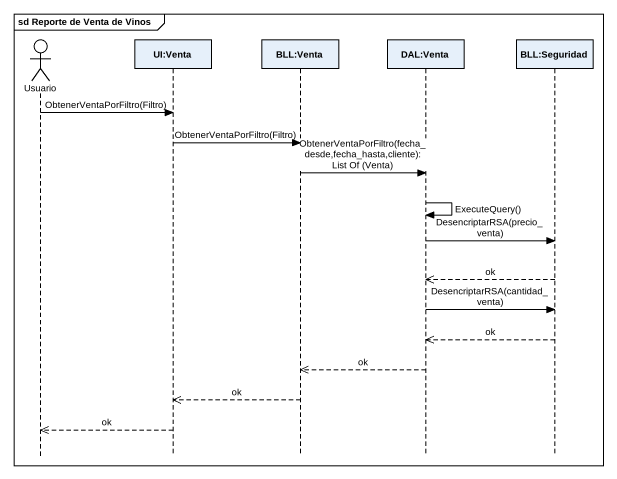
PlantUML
@startuml
mainframe sd Reporte de Venta de Vinos
hide footbox
actor Usuario
participant "UI:Venta" as UI_Venta
participant "BLL:Venta" as BLL_Venta
participant "DAL:Venta" as DAL_Venta
participant "BLL:Seguridad" as BLL_Seguridad

Usuario -> UI_Venta : ObtenerVentaPorFiltro(Filtro)
UI_Venta -> BLL_Venta : ObtenerVentaPorFiltro(Filtro)
BLL_Venta -> DAL_Venta : ObtenerVentaPorFiltro(fecha_desde,fecha_hasta,cliente): List Of (Venta)
DAL_Venta -> DAL_Venta : ExecuteQuery()
DAL_Venta -> BLL_Seguridad : DesencriptarRSA(precio_venta)
BLL_Seguridad -->> DAL_Venta : ok
DAL_Venta -> BLL_Seguridad : DesencriptarRSA(cantidad_venta)
BLL_Seguridad -->> DAL_Venta : ok
DAL_Venta -->> BLL_Venta : ok
BLL_Venta -->> UI_Venta : ok
UI_Venta -->> Usuario : ok
@enduml
